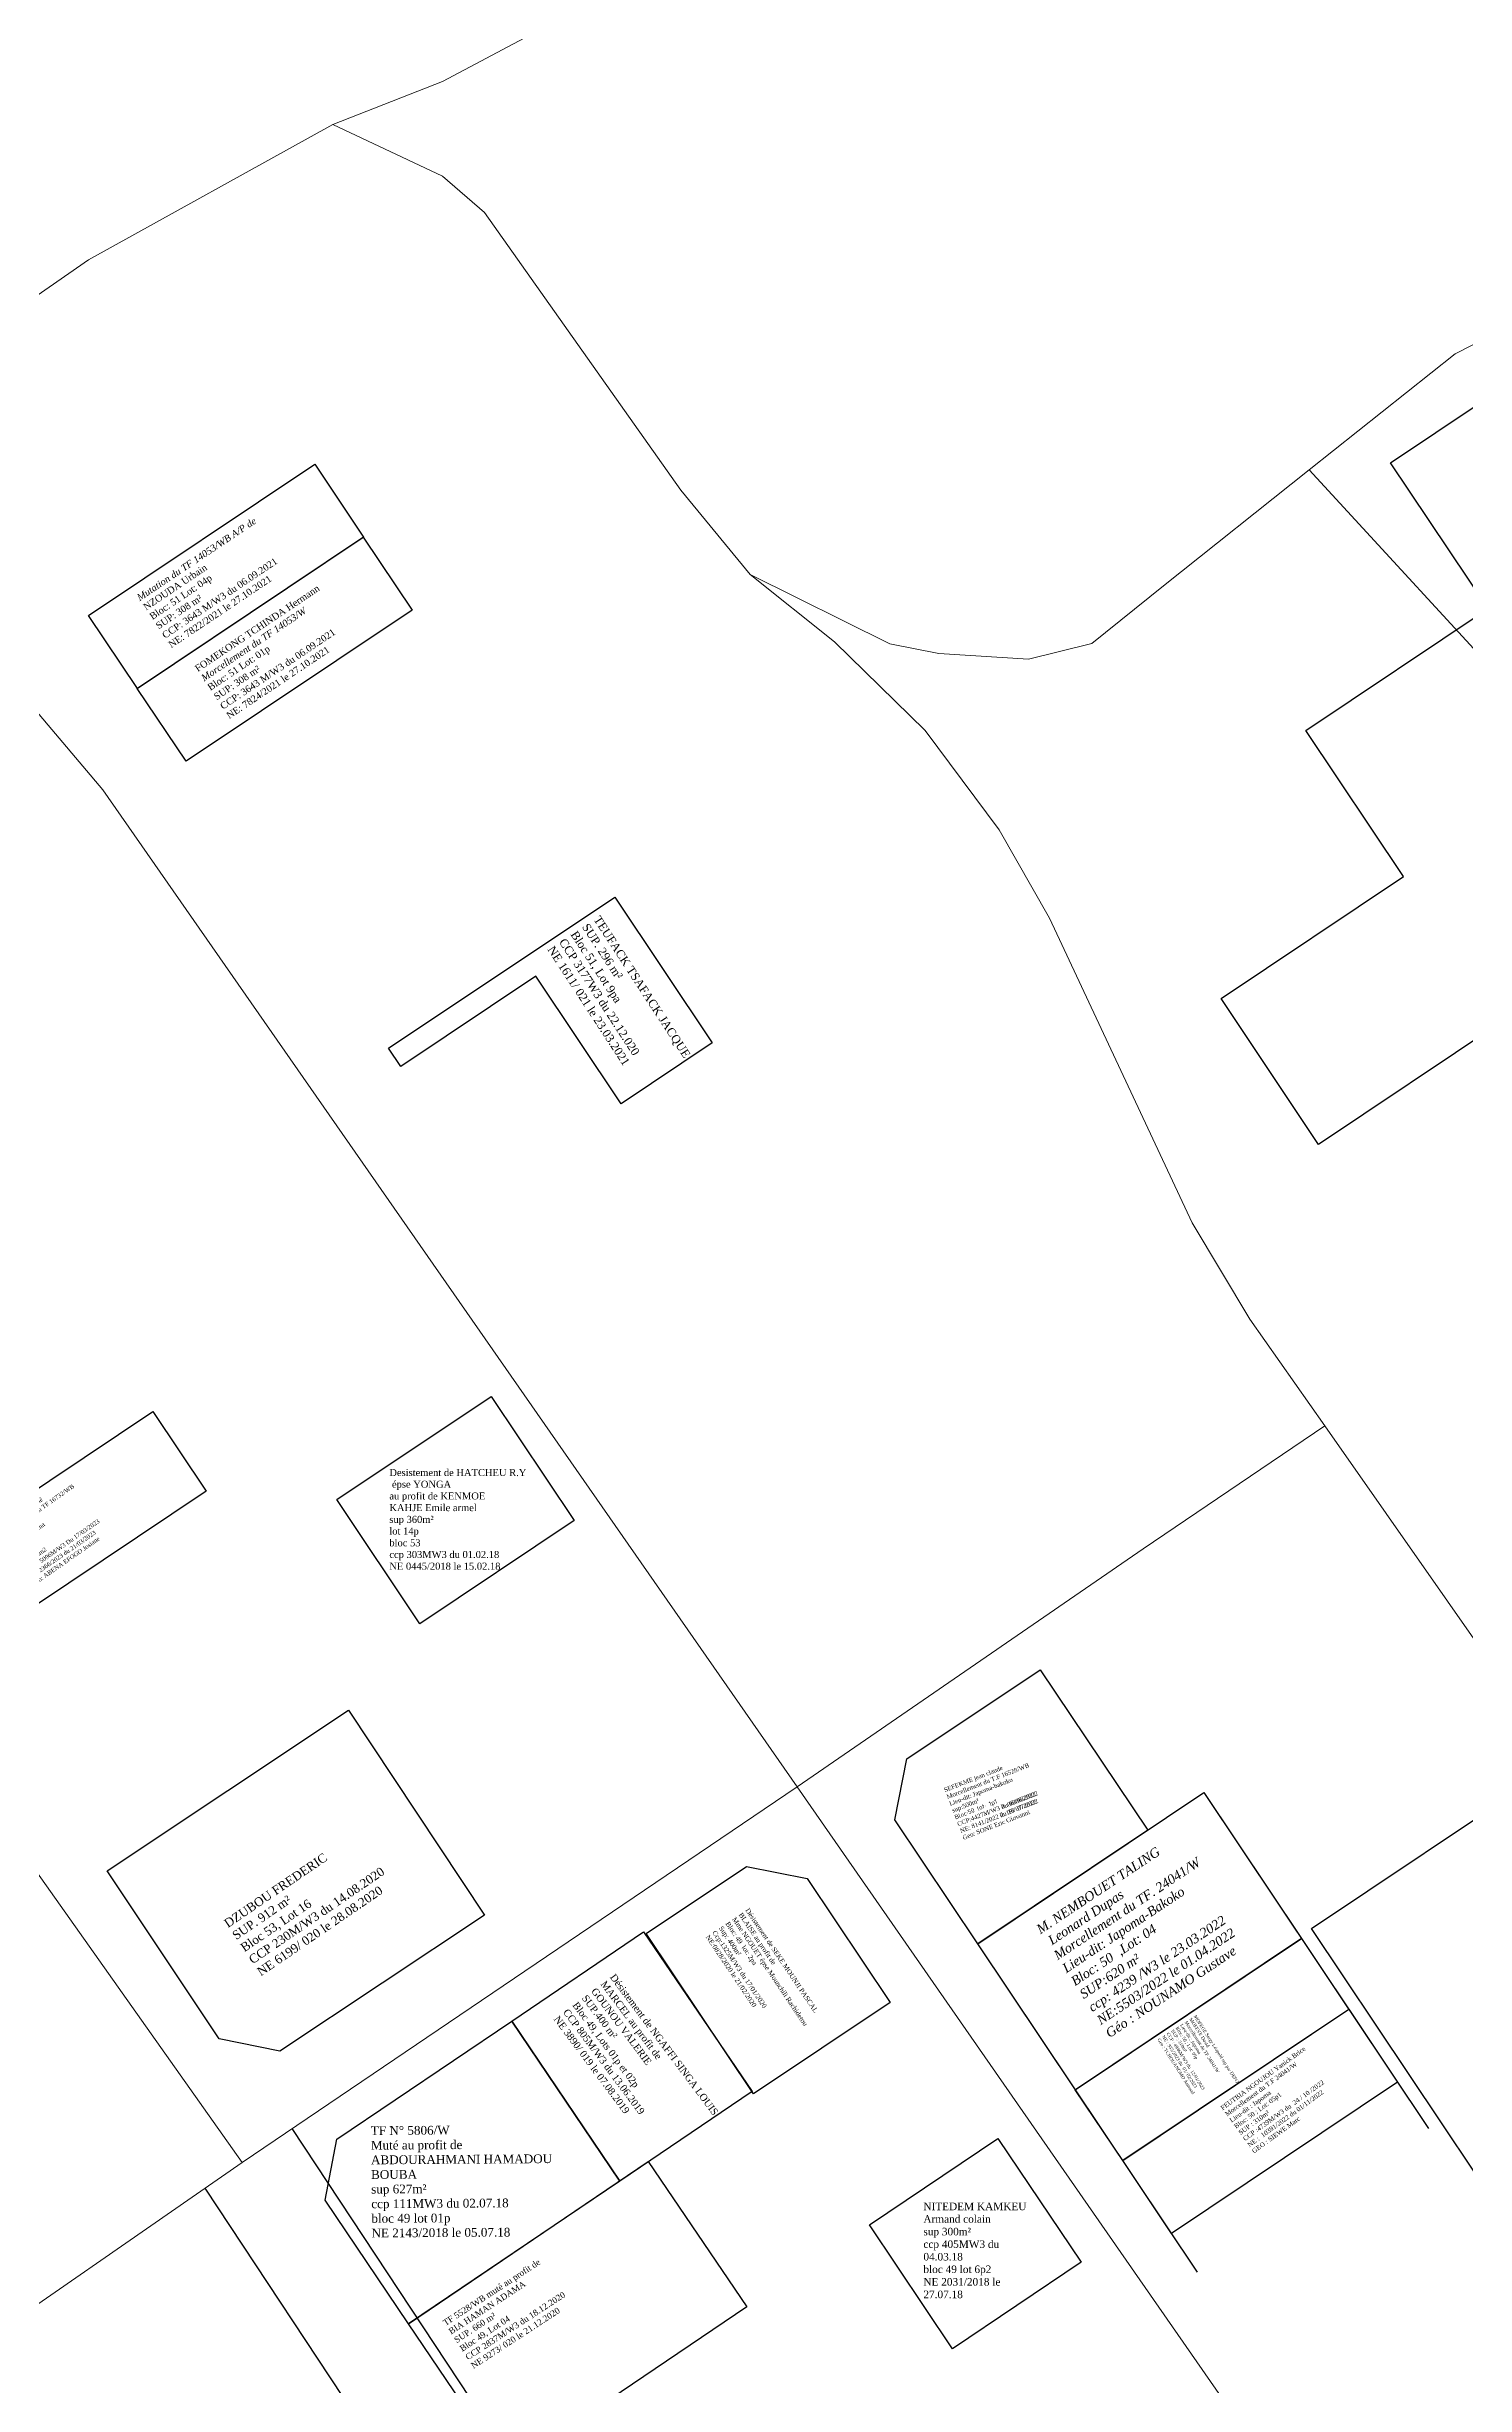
# Model space of a CAD drawing. Header units: millimetres. Extents: x 589619 to 593486, y 440379 to 445141.
# Drawn here: x 592085.6 to 592247.2, y 443753.3 to 444019.8 of the extents above; entities that cross this region are included whole.
import ezdxf

# ---------------------------------------------------------------- set-up
doc = ezdxf.new("R2010")
doc.units = ezdxf.units.MM
doc.header["$LTSCALE"] = 10
for name, color, linetype in [('end maj 26 02 2021', 7, 'Continuous'), ('MAJ NOV 2021', 7, 'Continuous'), ('MAJ OCT 2021', 7, 'Continuous'), ('Parcelle MAJ', 6, 'Continuous')]:
    doc.layers.add(name, color=color, linetype=linetype)
doc.layers.add('MAJ APRES LE 13.01.2023', color=222, linetype='Continuous', lineweight=30)
doc.layers.add('Roads_others', color=24, linetype='Continuous', lineweight=9)
doc.styles.add('Times 1.0', font='times.ttf', dxfattribs={"width": 0.99, "height": 1})

msp = doc.modelspace()

# ---------------------------------------------------------------- linework, layer by layer
for p, q in [((592191.69, 443803.62), (592217.46, 443820.85)), ((592217.46, 443820.85), (592243.06, 443782.57)), ((592216.71, 443766.22), (592191.69, 443803.62)), ((592228.58, 443804.23), (592202.81, 443786.99))]:
    msp.add_line(p, q)
at = {"lineweight": -3}
for p, q in [((592160.86, 443711.02), (592113.56, 443782.57)), ((592200.49, 443629.33), (592103.65, 443775.8))]:
    msp.add_line(p, q, dxfattribs=at)
at = {"color": 150, "lineweight": -3, "flags": 128}
msp.add_lwpolyline([(592150.31, 443922.88), (592161.43, 443906.26), (592151.04, 443899.31), (592141.31, 443913.86), (592125.93, 443903.57), (592124.54, 443905.65)], close=True, dxfattribs=at)
msp.add_lwpolyline([(592150.31, 443922.88), (592161.43, 443906.26), (592151.04, 443899.31), (592141.31, 443913.86), (592125.93, 443903.57), (592124.54, 443905.65)], close=True, dxfattribs=at)
at = {"flags": 128}
for points in [[(592198.81, 443834.86), (592211.05, 443816.58), (592191.68, 443803.62), (592182.23, 443817.75), (592183.61, 443824.69)], [(592217.46, 443820.85), (592228.58, 443804.23), (592202.81, 443786.99), (592191.69, 443803.62)], [(592228.57, 443804.22), (592233.96, 443796.16), (592208.2, 443778.93), (592202.8, 443786.99)]]:
    msp.add_lwpolyline(points, close=True, dxfattribs=at)
at = {"lineweight": -3, "flags": 128}
msp.add_lwpolyline([(592255.5, 443822.6), (592277.74, 443789.36), (592251.97, 443772.12), (592229.73, 443805.37)], close=True, dxfattribs=at)
at = {"layer": 'end maj 26 02 2021', "color": 150, "linetype": 'ByBlock', "lineweight": -3, "ltscale": 0.0014, "flags": 128}
msp.add_lwpolyline([(592259.5, 443986.27), (592266.44, 443984.9), (592297.02, 443939.18), (592279.75, 443927.62), (592292.9, 443907.98), (592292.9, 443907.98), (592285.19, 443902.92), (592272.09, 443922.5), (592230.53, 443894.7), (592219.41, 443911.32), (592240.19, 443925.22), (592229.07, 443941.85), (592229.07, 443941.85), (592249.84, 443955.75), (592238.73, 443972.37)], close=True, dxfattribs=at)
msp.add_lwpolyline([(592259.5, 443986.27), (592266.44, 443984.9), (592297.02, 443939.18), (592279.75, 443927.62), (592292.9, 443907.98), (592292.9, 443907.98), (592285.19, 443902.92), (592272.09, 443922.5), (592230.53, 443894.7), (592219.41, 443911.32), (592240.19, 443925.22), (592229.07, 443941.85), (592229.07, 443941.85), (592249.84, 443955.75), (592238.73, 443972.37)], close=True, dxfattribs=at)
at = {"layer": 'end maj 26 02 2021', "color": 150, "flags": 128}
for points in [[(592136.24, 443866), (592145.69, 443851.87), (592128.09, 443840.1), (592118.64, 443854.23)], [(592136.24, 443866), (592145.69, 443851.87), (592128.09, 443840.1), (592118.64, 443854.23)], [(592193.99, 443781.46), (592203.47, 443767.34), (592188.82, 443757.5), (592179.34, 443771.62)], [(592193.99, 443781.46), (592203.47, 443767.34), (592188.82, 443757.5), (592179.34, 443771.62)]]:
    msp.add_lwpolyline(points, close=True, dxfattribs=at)
at = {"layer": 'end maj 26 02 2021', "color": 150, "lineweight": -3, "flags": 128}
for points in [[(592119.96, 443830.23), (592135.47, 443806.91), (592112.15, 443791.41), (592105.22, 443792.8), (592092.48, 443811.96)], [(592119.96, 443830.23), (592135.47, 443806.91), (592112.15, 443791.41), (592105.22, 443792.8), (592092.48, 443811.96)], [(592153.59, 443805), (592165.96, 443786.8), (592150.91, 443776.59), (592138.6, 443794.82)], [(592153.59, 443805), (592165.96, 443786.8), (592150.91, 443776.59), (592138.6, 443794.82)]]:
    msp.add_lwpolyline(points, close=True, dxfattribs=at)
at = {"layer": 'end maj 26 02 2021', "color": 150}
msp.add_lwpolyline([(592165.33, 443812.45), (592172.26, 443811.08), (592181.72, 443796.95), (592166.14, 443786.53), (592153.9, 443804.81)], close=True, dxfattribs=at)
msp.add_lwpolyline([(592165.33, 443812.45), (592172.26, 443811.08), (592181.72, 443796.95), (592166.14, 443786.53), (592153.9, 443804.81)], close=True, dxfattribs=at)
at = {"layer": 'end maj 26 02 2021', "color": 3, "flags": 128}
msp.add_lwpolyline([(592138.6, 443794.82), (592150.91, 443776.59), (592126.81, 443760.33), (592117.3, 443774.42), (592118.65, 443781.36)], close=True, dxfattribs=at)
msp.add_lwpolyline([(592138.6, 443794.82), (592150.91, 443776.59), (592126.81, 443760.33), (592117.3, 443774.42), (592118.65, 443781.36)], close=True, dxfattribs=at)
at = {"layer": 'end maj 26 02 2021', "color": 3, "lineweight": -3, "flags": 128}
msp.add_lwpolyline([(592154.14, 443778.83), (592165.35, 443762.27), (592138.03, 443743.77), (592126.81, 443760.33)], close=True, dxfattribs=at)
msp.add_lwpolyline([(592154.14, 443778.83), (592165.35, 443762.27), (592138.03, 443743.77), (592126.81, 443760.33)], close=True, dxfattribs=at)
at = {"layer": 'MAJ APRES LE 13.01.2023', "flags": 128}
msp.add_lwpolyline([(592097.69, 443864.28), (592103.76, 443855.21), (592076.33, 443836.86), (592070.26, 443845.93)], close=True, dxfattribs=at)
at = {"layer": 'MAJ APRES LE 13.01.2023', "lineweight": 30, "flags": 128}
msp.add_lwpolyline([(592228.57, 443804.22), (592233.96, 443796.16), (592208.2, 443778.93), (592202.8, 443786.99)], close=True, dxfattribs=at)
at = {"layer": 'MAJ NOV 2021', "color": 5, "lineweight": -3, "flags": 128}
msp.add_lwpolyline([(592217.46, 443820.85), (592228.58, 443804.23), (592202.81, 443786.99), (592191.69, 443803.62)], close=True, dxfattribs=at)
msp.add_lwpolyline([(592217.46, 443820.85), (592228.58, 443804.23), (592202.81, 443786.99), (592191.69, 443803.62)], close=True, dxfattribs=at)
at = {"layer": 'MAJ OCT 2021', "flags": 128}
for points in [[(592116.13, 443972.2), (592121.68, 443963.89), (592095.92, 443946.65), (592090.36, 443954.97)], [(592116.13, 443972.2), (592121.68, 443963.89), (592095.92, 443946.65), (592090.36, 443954.97)], [(592121.66, 443963.89), (592127.22, 443955.58), (592101.46, 443938.35), (592095.9, 443946.66)], [(592121.66, 443963.89), (592127.22, 443955.58), (592101.46, 443938.35), (592095.9, 443946.66)]]:
    msp.add_lwpolyline(points, close=True, dxfattribs=at)
at = {"layer": 'Parcelle MAJ', "lineweight": 30, "flags": 128}
msp.add_lwpolyline([(592198.81, 443834.86), (592211.05, 443816.58), (592191.68, 443803.62), (592182.23, 443817.75), (592183.61, 443824.69)], close=True, dxfattribs=at)
at = {"layer": 'Parcelle MAJ', "color": 6, "lineweight": 30, "flags": 128}
msp.add_lwpolyline([(592233.96, 443796.17), (592239.53, 443787.86), (592213.76, 443770.62), (592208.2, 443778.93)], close=True, dxfattribs=at)
at = {"layer": 'Roads_others'}
msp.add_line((591996.92, 443935.5), (592107.85, 443778.71), dxfattribs=at)
for points in [[(591766.31, 443781.17), (591817.82, 443808.23), (591827.18, 443813.18), (591841.31, 443819.7), (591848.83, 443823.7), (591855.22, 443828.58), (591875.42, 443848.34), (591886.86, 443857.03), (591914.5, 443876.57), (591944.11, 443894.94), (591996.92, 443935.5), (592053.46, 443969.88), (592090.36, 443995.49), (592118.19, 444010.91), (592130.69, 444015.8), (592144.38, 444023.06)], [(592165.73, 443959.64), (592181.67, 443951.74), (592187.25, 443950.64), (592197.46, 443949.98), (592204.67, 443951.77), (592212.86, 443958.35), (592229.46, 443971.56), (592246.1, 443984.78), (592264.11, 443993.97), (592280.41, 444000.65), (592322.9, 444009.71), (592346.83, 444016.98)], [(592118.19, 444010.91), (592130.7, 444005.01), (592135.47, 444000.87), (592157.84, 443969.24), (592165.73, 443959.64), (592175.34, 443951.96), (592185.7, 443941.84), (592194.12, 443930.53), (592199.86, 443920.48), (592216.13, 443885.75), (592222.69, 443874.81), (592231.23, 443862.63), (592252.22, 443832.69), (592269.06, 443807.05), (592275.32, 443799.44), (592289.52, 443785.04), (592309.61, 443758.5), (592334.22, 443718.16), (592373.58, 443657.41), (592384.18, 443644.35), (592448.14, 443550.26), (592477.35, 443512.43), (592482.27, 443509.48)], [(592272.38, 443916.26), (592258.06, 443939.77), (592254.34, 443944.5), (592229.46, 443971.56)], [(592053.46, 443969.88), (592059.87, 443967.96), (592063.81, 443966.41), (592068.07, 443963.31), (592091.99, 443935.08), (592171.09, 443821.52)], [(591921.05, 443655.77), (591927.68, 443660.06), (591936.16, 443664.94), (591948.95, 443671.92), (591967.4, 443684.88), (591982.23, 443694.63), (592049.08, 443738.56), (592072.74, 443754.42), (592107.85, 443778.71), (592171.09, 443821.52), (592210.52, 443848.62), (592231.23, 443862.63)], [(592267.85, 443678.75), (592229.98, 443736.83), (592171.09, 443821.52)]]:
    msp.add_lwpolyline(points, dxfattribs=at)

# ---------------------------------------------------------------- texts
at = {"insert": (592187.76, 443821.36), "char_height": 0.5, "width": 30, "attachment_point": 1, "rotation": 21.3805}
for s in ['\\A1;{\\fTimes New Roman|b0|i0|c0|p18;SEFEKME jean claude \\P\\C1;Morcellement du T.F 16528/WB\\P\\C256;Lieu-dit: Japoma-bakoko\\Psup:500m\\fISOCPEUR|b0|i0|c0|p34;²\\PBloc:50 lot: 1p1 \\fTimes New Roman|b0|i0|c0|p18;\\PCCP:4427M/W3 le 06/06/2022\\PNE: 8141/2022 du 18/ 07/2022\\P\\C1;Geo: SONE Eric Giovanni}', '\\A1;{\\fTimes New Roman|b0|i0|c0|p18;SEFEKME jean claude \\P\\C1;Morcellement du T.F 16528/WB\\P\\C256;Lieu-dit: Japoma-bakoko\\Psup:500m\\fISOCPEUR|b0|i0|c0|p34;²\\PBloc:50 lot: 1p1 \\fTimes New Roman|b0|i0|c0|p18;\\PCCP:4427M/W3 du 06/06/2022\\PNE: 8141/2022 le 18/ 07/2022\\P\\C1;Geo: SONE Eric Giovanni}']:
    msp.add_mtext(s, dxfattribs=at)
at = {"color": 3, "insert": (592219.29, 443785.07), "char_height": 1.0197, "width": 76.2523, "attachment_point": 1, "rotation": 36.0031}
msp.add_mtext('{\\fTimes New Roman|b0|i0|c0|p18;\\H0.5109x;FEUTBIA NGOUJOU Yanick Brice\\P\\C1;Morcellement du T.F 24041/W\\P\\C256;Lieu-dit : Japoma\\PBloc: 50 ; Lot: 05p1\\PSUP : 310m²\\PCCP :4739M/W3 du  24 / 10 /2022\\PNE :  10391/2022 du 01/11/2022\\P\\H0.9999x;GEO : SIEWE Marc}', dxfattribs=at)
at = {"layer": 'end maj 26 02 2021', "color": 150, "linetype": 'ByBlock', "lineweight": -3, "ltscale": 0.0014, "attachment_point": 1, "style": 'Times 1.0'}
for s, insert, char_height, width, rotation in [('{\\C256;TEUFACK TSAFACK JACQUE\\P\\fTimes New Roman|b0|i0|c186|p18;SUP. \\fTimes New Roman|b0|i0|c0|p18;296\\fTimes New Roman|b0|i0|c186|p18; m²\\PBloc \\fTimes New Roman|b0|i0|c0|p18;51\\fTimes New Roman|b0|i0|c186|p18;, Lot \\fTimes New Roman|b0|i0|c0|p18;9pa\\P\\fTimes New Roman|b0|i0|c186|p18;CCP \\fTimes New Roman|b0|i0|c0|p18;3177\\fTimes New Roman|b0|i0|c186|p18;W3 du \\fTimes New Roman|b0|i0|c0|p18;22\\fTimes New Roman|b0|i0|c186|p18;.\\fTimes New Roman|b0|i0|c0|p18;12\\fTimes New Roman|b0|i0|c186|p18;.\\fTimes New Roman|b0|i0|c0|p18;020\\P\\fTimes New Roman|b0|i0|c186|p18;NE\\fTimes New Roman|b0|i0|c0|p18; 1611\\fTimes New Roman|b0|i0|c186|p18;/ 02\\fTimes New Roman|b0|i0|c0|p18;1\\fTimes New Roman|b0|i0|c186|p18; le \\fTimes New Roman|b0|i0|c0|p18;23\\fTimes New Roman|b0|i0|c186|p18;.\\fTimes New Roman|b0|i0|c0|p18;03\\fTimes New Roman|b0|i0|c186|p18;.202\\fTimes New Roman|b0|i0|c0|p18;1}', (592148.65, 443920.85), 0.93934, 20.0267, 303.0859), ('{\\C256;TEUFACK TSAFACK JACQUE\\P\\fTimes New Roman|b0|i0|c186|p18;SUP. \\fTimes New Roman|b0|i0|c0|p18;296\\fTimes New Roman|b0|i0|c186|p18; m²\\PBloc \\fTimes New Roman|b0|i0|c0|p18;51\\fTimes New Roman|b0|i0|c186|p18;, Lot \\fTimes New Roman|b0|i0|c0|p18;9pa\\P\\fTimes New Roman|b0|i0|c186|p18;CCP \\fTimes New Roman|b0|i0|c0|p18;3177\\fTimes New Roman|b0|i0|c186|p18;W3 du \\fTimes New Roman|b0|i0|c0|p18;22\\fTimes New Roman|b0|i0|c186|p18;.\\fTimes New Roman|b0|i0|c0|p18;12\\fTimes New Roman|b0|i0|c186|p18;.\\fTimes New Roman|b0|i0|c0|p18;020\\P\\fTimes New Roman|b0|i0|c186|p18;NE\\fTimes New Roman|b0|i0|c0|p18; 1611\\fTimes New Roman|b0|i0|c186|p18;/ 02\\fTimes New Roman|b0|i0|c0|p18;1\\fTimes New Roman|b0|i0|c186|p18; le \\fTimes New Roman|b0|i0|c0|p18;23\\fTimes New Roman|b0|i0|c186|p18;.\\fTimes New Roman|b0|i0|c0|p18;03\\fTimes New Roman|b0|i0|c186|p18;.202\\fTimes New Roman|b0|i0|c0|p18;1}', (592148.65, 443920.85), 0.93934, 20.0267, 303.0859), ('{\\C256;DZUBOU FREDERIC \\PSUP. 912 m²\\PBloc 53, Lot 16\\PCCP 230M/W3 du 14.08.2020\\PNE 6199/ 020 le 28.08.2020}', (592105.67, 443806.24), 1, 53.2909, 34.3246), ('{\\C256;DZUBOU FREDERIC \\PSUP. 912 m²\\PBloc 53, Lot 16\\PCCP 230M/W3 du 14.08.2020\\PNE 6199/ 020 le 28.08.2020}', (592105.67, 443806.24), 1, 53.2909, 34.3246), ('{\\fTimes New Roman|b0|i1|c0|p18;\\C256;\\PM. NEMBOUET TALING\\P Leonard Dupas\\P\\C1;Morcellement du TF. 24041/W\\P\\C256;Lieu-dit: Japoma-Bakoko\\PBloc: 50  ,Lot: 04\\P\\fTimes New Roman|b0|i1|c186|p18;SUP\\fTimes New Roman|b0|i1|c0|p18;:620 m²\\Pccp: 4239 /W3 le 23.03.2022\\PNE:5503/2022 le 01.04.2022\\P\\C1;Géo : NOUNAMO Gustave}', (592197.26, 443807.08), 1.0657, 55.1117, 33.6014), ('{\\fTimes New Roman|b0|i1|c0|p18;\\C256;\\PM. NEMBOUET TALING\\P Leonard Dupas\\P\\C1;Morcellement du TF. 24041/W\\P\\C256;Lieu-dit: Japoma-Bakoko\\PBloc: 50  ,Lot: 04\\P\\fTimes New Roman|b0|i1|c186|p18;SUP\\fTimes New Roman|b0|i1|c0|p18;:620 m²\\Pccp: 4239 /W3 le 23.03.2022\\PNE:5503/2022 le 01.04.2022\\P\\C1;Géo : NOUNAMO Gustave}', (592197.26, 443807.08), 1.0657, 55.1117, 33.6014), ('{\\fTimes New Roman|b0|i0|c186|p18;\\C1;Désistement de \\fTimes New Roman|b0|i0|c0|p18;NGAFFI SINGA LOUIS \\PMARCEL \\fTimes New Roman|b0|i0|c186|p18;au profit de\\C256;\\P\\fTimes New Roman|b0|i0|c0|p18;GOUNOU VALERIE\\P\\fTimes New Roman|b0|i0|c186|p18;SUP.\\fTimes New Roman|b0|i0|c0|p18;400\\fTimes New Roman|b0|i0|c186|p18; m²\\PBloc \\fTimes New Roman|b0|i0|c0|p18;49, Lots 01p et 02p\\P\\fTimes New Roman|b0|i0|c186|p18;CCP 805M/W3 du 13.06.2019\\PNE 38\\fTimes New Roman|b0|i0|c0|p18;90/ 019 le 07.08.2019}', (592150.37, 443800.3), 0.8, 47.6723, 306.7541), ('{\\fTimes New Roman|b0|i0|c186|p18;\\C1;Désistement de \\fTimes New Roman|b0|i0|c0|p18;NGAFFI SINGA LOUIS \\PMARCEL \\fTimes New Roman|b0|i0|c186|p18;au profit de\\C256;\\P\\fTimes New Roman|b0|i0|c0|p18;GOUNOU VALERIE\\P\\fTimes New Roman|b0|i0|c186|p18;SUP.\\fTimes New Roman|b0|i0|c0|p18;400\\fTimes New Roman|b0|i0|c186|p18; m²\\PBloc \\fTimes New Roman|b0|i0|c0|p18;49, Lots 01p et 02p\\P\\fTimes New Roman|b0|i0|c186|p18;CCP 805M/W3 du 13.06.2019\\PNE 38\\fTimes New Roman|b0|i0|c0|p18;90/ 019 le 07.08.2019}', (592150.37, 443800.3), 0.8, 47.6723, 306.7541), ('{\\C1;TF 5528/WB muté au profit de\\P\\C256;BIA HAMAN ADAMA\\PSUP. 660 m²\\PBloc 49, Lot 04\\PCCP 2837M/W3 du 18.12.2020\\PNE 9273/ 020 le 21.12.2020}', (592130.65, 443760.66), 0.7, 26.4951, 33.1469), ('{\\C1;TF 5528/WB muté au profit de\\P\\C256;BIA HAMAN ADAMA\\PSUP. 660 m²\\PBloc 49, Lot 04\\PCCP 2837M/W3 du 18.12.2020\\PNE 9273/ 020 le 21.12.2020}', (592130.65, 443760.66), 0.7, 26.4951, 33.1469)]:
    msp.add_mtext(s, dxfattribs=dict(at, insert=insert, char_height=char_height, width=width, rotation=rotation))
for s, insert, char_height, width in [('{\\fTimes New Roman|b0|i0|c186|p18;Desistement de HATCHEU R.Y}\\P{\\fTimes New Roman|b0|i0|c186|p18; épse YONGA\\Pau profit de KENMOE}\\P{\\fTimes New Roman|b0|i0|c186|p18;KAHJE Emile armel\\Psup 360m²\\Plot 14p\\Pbloc 53\\Pccp 303MW3 du 01.02.18\\PNE 0445/2018 le 15.02.18}', (592124.63, 443857.72), 0.8, 33.8471), ('{\\fTimes New Roman|b0|i0|c186|p18;Desistement de HATCHEU R.Y}\\P{\\fTimes New Roman|b0|i0|c186|p18; épse YONGA\\Pau profit de KENMOE}\\P{\\fTimes New Roman|b0|i0|c186|p18;KAHJE Emile armel\\Psup 360m²\\Plot 14p\\Pbloc 53\\Pccp 303MW3 du 01.02.18\\PNE 0445/2018 le 15.02.18}', (592124.63, 443857.72), 0.8, 33.8471), ('NITEDEM KAMKEU Armand colain \\Psup 300m²\\Pccp 405MW3 du 04.03.18\\Pbloc 49 lot 6p2\\PNE 2031/2018 le 27.07.18', (592185.49, 443774.14), 0.8591, 11.8487), ('NITEDEM KAMKEU Armand colain \\Psup 300m²\\Pccp 405MW3 du 04.03.18\\Pbloc 49 lot 6p2\\PNE 2031/2018 le 27.07.18', (592185.49, 443774.14), 0.8591, 11.8487)]:
    msp.add_mtext(s, dxfattribs=dict(at, insert=insert, char_height=char_height, width=width))
at = {"layer": 'end maj 26 02 2021', "insert": (592165.62, 443807.75), "char_height": 0.545, "attachment_point": 1, "rotation": 303.9563}
msp.add_mtext_dynamic_manual_height_columns('{\\fTimes New Roman|b0|i0|c0|p18;\\C1;Désistement de SEKE MOUNJI PASCAL\\PBLAISE au profit de\\C256;\\PMme NGOUET épse Mounchili Rachidetou\\PBloc: 49  lot: 2pa\\PSup: 400m²\\PCcp:1325M/W3 du 17/01/2020\\PNE:0828/2020 le 21/02/2020}', width=66.4839, gutter_width=12.5, heights=[20.11], dxfattribs=at)
msp.add_mtext_dynamic_manual_height_columns('{\\fTimes New Roman|b0|i0|c0|p18;\\C1;Désistement de SEKE MOUNJI PASCAL\\PBLAISE au profit de\\C256;\\PMme NGOUET épse Mounchili Rachidetou\\PBloc: 49  lot: 2pa\\PSup: 400m²\\PCcp:1325M/W3 du 17/01/2020\\PNE:0828/2020 le 21/02/2020}', width=66.4839, gutter_width=12.5, heights=[20.11], dxfattribs=at)
at = {"layer": 'end maj 26 02 2021', "color": 1, "linetype": 'ByBlock', "lineweight": -3, "ltscale": 0.0014, "insert": (592122.51, 443782.84), "char_height": 1, "width": 22.7857, "attachment_point": 1, "rotation": 0.392, "style": 'Times 1.0'}
msp.add_mtext('{\\fTimes New Roman|b0|i0|c186|p18;TF N° 5806/W\\PMuté au profit de ABDOURAHMANI HAMADOU BOUBA\\Psup 627m²\\Pccp 111MW3 du 02.07.18\\Pbloc 49 lot 01p\\PNE 2143/2018 le 05.07.18}', dxfattribs=at)
msp.add_mtext('{\\fTimes New Roman|b0|i0|c186|p18;TF N° 5806/W\\PMuté au profit de ABDOURAHMANI HAMADOU BOUBA\\Psup 627m²\\Pccp 111MW3 du 02.07.18\\Pbloc 49 lot 01p\\PNE 2143/2018 le 05.07.18}', dxfattribs=at)
at = {"layer": 'MAJ APRES LE 13.01.2023', "insert": (592079.55, 443850.79), "char_height": 0.4913, "width": 47.2725, "attachment_point": 1, "rotation": 34.9052}
msp.add_mtext('{\\fTimes New Roman|b0|i0|c0|p18;PETTO Florian Aimé\\P\\C1;Mutation Totale du TF 16732/WB\\P\\C256;Quartier: Bassa\\PLieu-dit: Japoma\\PBloc: 53\\PLot:12p\\PSup: 360m2\\PCcp n° 5096M/W3 Du 17/03/2023\\PNE : 2366/2023 du 21/03/2023\\PGéo: ABENA EFOGO Josiane}', dxfattribs=at)
at = {"layer": 'MAJ APRES LE 13.01.2023', "lineweight": 30, "insert": (592216.59, 443795.56), "char_height": 0.3687, "width": 10.3416, "attachment_point": 1, "rotation": 302.5296}
msp.add_mtext('{\\fTimes New Roman|b0|i0|c0|p18;MOFEGE Serge Léopold rep par DEFO MOFEVE David        \\P\\C1;Morcellement du TF 24041/W     \\P\\C256;Lieu-dit : Japoma\\PBloc: 50 ; Lot: 05p\\PSUP : 310m²\\PCCP : 4946M/W3 du  12/01/2023\\PNE : 935/2023 du  01/ 02/2023\\P\\C1;Geo : TCHOUANGMO Armand}', dxfattribs=at)
at = {"layer": 'MAJ OCT 2021', "attachment_point": 1, "rotation": 33.8333}
for s, insert, char_height in [('\\A1;{\\fTimes New Roman|b0|i1|c0|p18;\\C1;Mutation du TF 14053/WB A/P de \\fTimes New Roman|b0|i0|c0|p18;\\C256;NZOUDA Urbain    \\PBloc: 51 Lot: 04p\\PSUP: 308 m²\\PCCP: 3643 M/W3 du 06.09.2021\\PNE: 7822/2021 le 27.10.2021}', (592095.76, 443957.23), 0.77398), ('\\A1;{\\fTimes New Roman|b0|i1|c0|p18;\\C1;Mutation du TF 14053/WB A/P de \\fTimes New Roman|b0|i0|c0|p18;\\C256;NZOUDA Urbain    \\PBloc: 51 Lot: 04p\\PSUP: 308 m²\\PCCP: 3643 M/W3 du 06.09.2021\\PNE: 7822/2021 le 27.10.2021}', (592095.76, 443957.23), 0.77398), ('\\A1;{\\fTimes New Roman|b0|i0|c0|p18;FOMEKONG TCHINDA Hermann   \\P\\fTimes New Roman|b0|i1|c0|p18;\\C1;Morcellement du TF 14053/W\\fTimes New Roman|b0|i0|c0|p18;\\C256;\\PBloc: 51 Lot: 01p\\PSUP: 308 m²\\PCCP: 3643 M/W3 du 06.09.2021\\PNE: 7824/2021 le 27.10.2021}', (592102.37, 443949.15), 0.774), ('\\A1;{\\fTimes New Roman|b0|i0|c0|p18;FOMEKONG TCHINDA Hermann   \\P\\fTimes New Roman|b0|i1|c0|p18;\\C1;Morcellement du TF 14053/W\\fTimes New Roman|b0|i0|c0|p18;\\C256;\\PBloc: 51 Lot: 01p\\PSUP: 308 m²\\PCCP: 3643 M/W3 du 06.09.2021\\PNE: 7824/2021 le 27.10.2021}', (592102.37, 443949.15), 0.774)]:
    msp.add_mtext_dynamic_manual_height_columns(s, width=16.5229, gutter_width=12.5, heights=[0], dxfattribs=dict(at, insert=insert, char_height=char_height))

doc.saveas('drawing.dxf')
